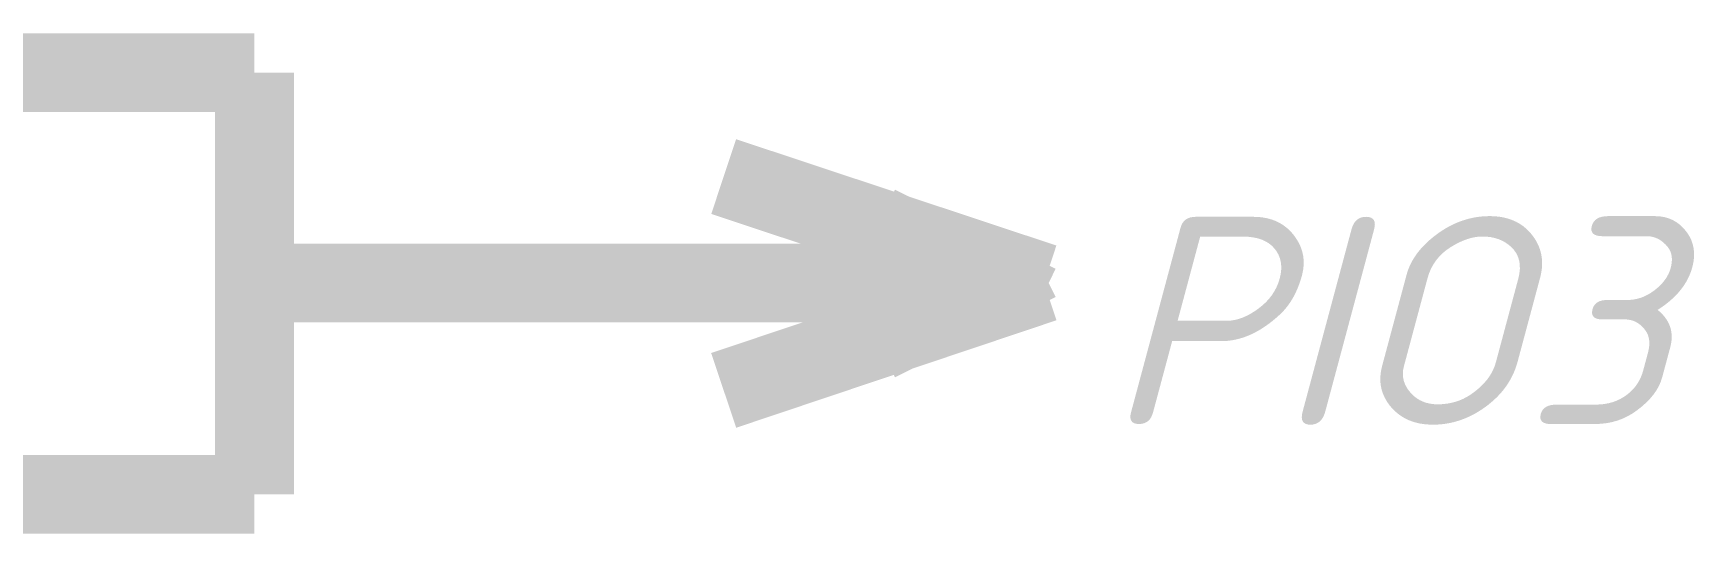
# Model space of a CAD drawing. Header units: inches. Extents: x 0 to 841, y 0 to 594.
# Drawn here: x 147.92 to 163.73, y 245.12 to 249.87 of the extents above; entities that cross this region are included whole.
import ezdxf

# ---------------------------------------------------------------- set-up
doc = ezdxf.new("R2010")
doc.units = ezdxf.units.IN
doc.layers.add('Sheet', color=255, linetype='Continuous')
doc.styles.get("Standard").update_dxf_attribs({"font": 'isocpeui.ttf'})

msp = doc.modelspace()

# ---------------------------------------------------------------- linework, layer by layer
at = {"layer": 'Sheet'}
for points in [[(150.018, 249.499, 0.749, 0.749, 0), (140.024, 249.499, 0.749, 0.749, 0)], [(150.018, 245.49, 0.749, 0.749, 0), (150.018, 249.499, 0.749, 0.749, 0)], [(154.476, 248.511, 0.749, 0.749, 0), (157.519, 247.5, 0.749, 0.749, 0)], [(157.564, 247.5, 0.3, 0.3, 0), (156.037, 248.252, 0.3, 0.3, 0)], [(150.018, 247.5, 0.749, 0.749, 0), (155.026, 247.5, 0.749, 0.749, 0)], [(157.519, 247.5, 0.749, 0.749, 0), (154.476, 246.478, 0.749, 0.749, 0)], [(155.026, 247.5, 0.749, 0.749, 0), (157.519, 247.5, 0.749, 0.749, 0)], [(150.018, 247.5, 0.3, 0.3, 0), (155.026, 247.5, 0.3, 0.3, 0)], [(155.026, 247.5, 0.3, 0.3, 0), (157.564, 247.5, 0.3, 0.3, 0)], [(157.564, 247.5, 0.3, 0.3, 0), (156.037, 246.736, 0.3, 0.3, 0)], [(140.024, 245.49, 0.749, 0.749, 0), (150.018, 245.49, 0.749, 0.749, 0)]]:
    msp.add_lwpolyline(points, format="xyseb", dxfattribs=at)

# ---------------------------------------------------------------- texts
msp.add_text('PIO3', height=1.9764, dxfattribs=at).set_placement((158.103, 246.152))

doc.saveas('drawing.dxf')
